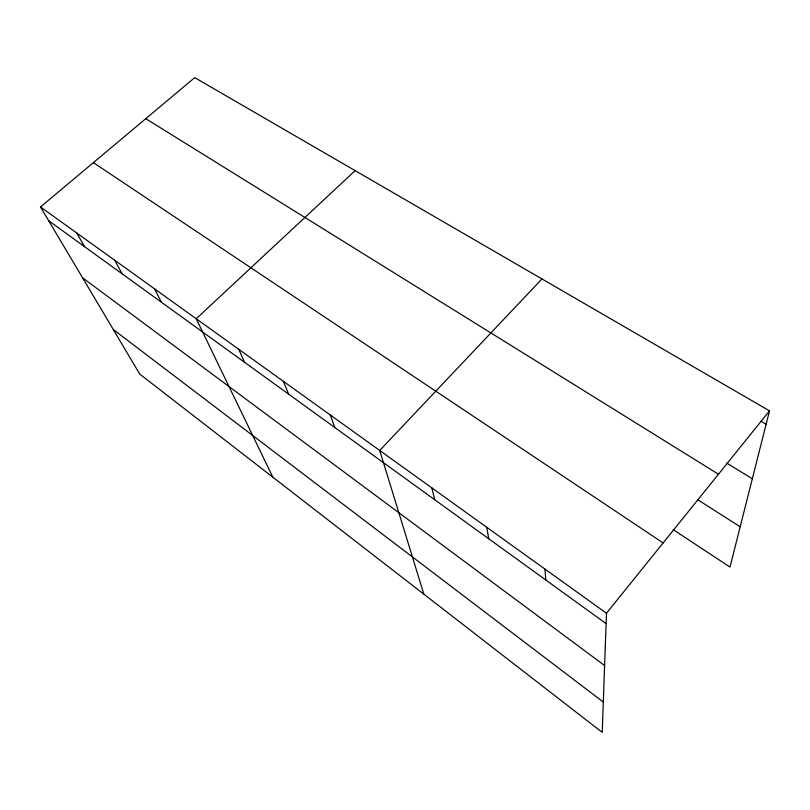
<?xml version="1.0" encoding="UTF-8"?>
<svg xmlns="http://www.w3.org/2000/svg" width="810" height="810" viewBox="0 0 810 810"><rect width="100%" height="100%" fill="white"/><g stroke="black" fill="none" stroke-linecap="round" stroke-linejoin="round"><path stroke-width="1.21" d="M769.5 410.862L606.487 613.241L602.215 732.361L139.745 374.068L40.5 206.975L194.734 77.639L769.5 410.862L730.002 567.061L673.171 529.639M541.951 278.944L379.728 450.471L423.843 594.165M355.155 170.647L196.222 318.755L272.849 477.191M760.742 421.089L766.118 424.248M726.783 463.107L752.328 478.781M145.79 118.685L718.46 474.225M697.633 499.638L740.188 526.794M93.383 162.628L663.117 542.943M40.5 206.975L606.487 613.241M48.661 220.715L606.123 623.609M82.549 277.769L604.614 665.547M113.289 329.518L603.298 702.047M76.758 232.996L84.544 246.645M114.716 260.243L122.097 273.78M154.487 288.795L161.413 302.201M238.737 349.262L244.579 362.313M283.378 381.308L288.603 394.126M330.318 415.003L334.844 427.548M431.811 487.853L434.707 499.719M486.8 527.32L488.724 538.761M544.928 569.055L545.768 580"/></g></svg>
